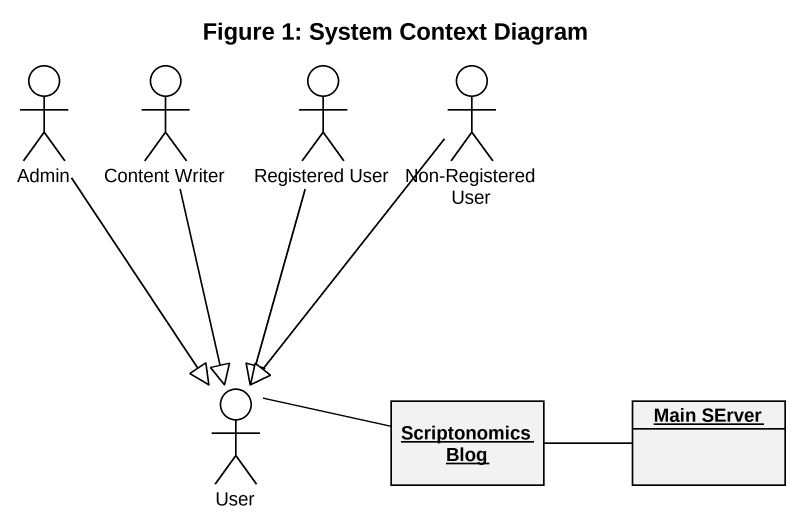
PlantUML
@startuml
title Figure 1: System Context Diagram
allowmixing
hide circle
hide empty members
actor Admin
actor "Content Writer" as Content_Writer
actor "Registered User" as Registered_User
actor "Non-Registered User" as Non_Registered_User
actor User
object "Scriptonomics Blog" as Scriptonomics_Blog
object "Main SErver" as Main_SErver
Admin --|> User
Content_Writer --|> User
Registered_User --|> User
Non_Registered_User --|> User
Scriptonomics_Blog -left- User
Scriptonomics_Blog -right- Main_SErver
@enduml
